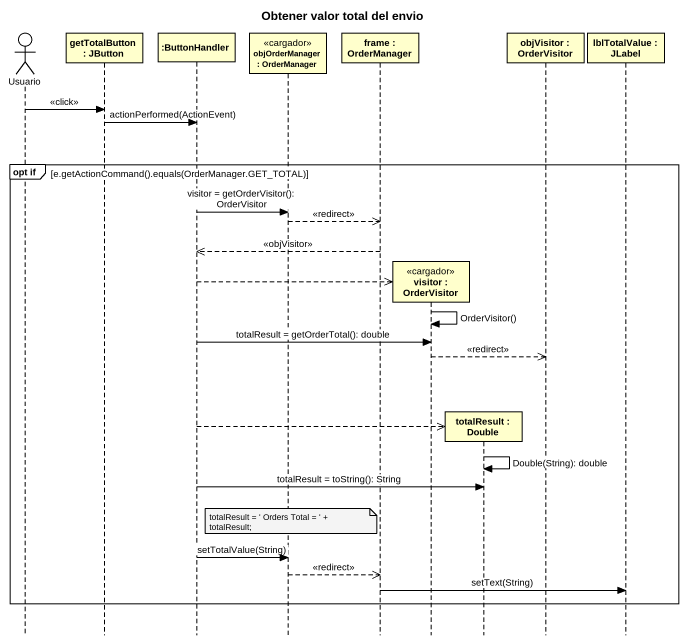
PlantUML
@startuml
title Obtener valor total del envio
hide footbox
actor Usuario
participant "getTotalButton : JButton" as getTotalButton
participant ":ButtonHandler" as ButtonHandler
participant "objOrderManager : OrderManager" as objOrderManager <<cargador>>
participant "frame : OrderManager" as frame_
participant "visitor : OrderVisitor" as visitor <<cargador>>
participant "totalResult : Double" as totalResult
participant "objVisitor : OrderVisitor" as objVisitor
participant "lblTotalValue : JLabel" as lblTotalValue

Usuario -> getTotalButton : <<click>>
getTotalButton -> ButtonHandler : actionPerformed(ActionEvent)
group opt if [e.getActionCommand().equals(OrderManager.GET_TOTAL)]
  ButtonHandler -> objOrderManager : visitor = getOrderVisitor(): OrderVisitor
  objOrderManager -->> frame_ : <<redirect>>
  frame_ -->> ButtonHandler : <<objVisitor>>
  ButtonHandler -->> visitor **
  visitor -> visitor : OrderVisitor()
  ButtonHandler -> visitor : totalResult = getOrderTotal(): double
  visitor -->> objVisitor : <<redirect>>
  ButtonHandler -->> totalResult **
  totalResult -> totalResult : Double(String): double
  ButtonHandler -> totalResult : totalResult = toString(): String
  note over objOrderManager : totalResult = ' Orders Total = ' + totalResult;
  ButtonHandler -> objOrderManager : setTotalValue(String)
  objOrderManager -->> frame_ : <<redirect>>
  frame_ -> lblTotalValue : setText(String)
end
@enduml
